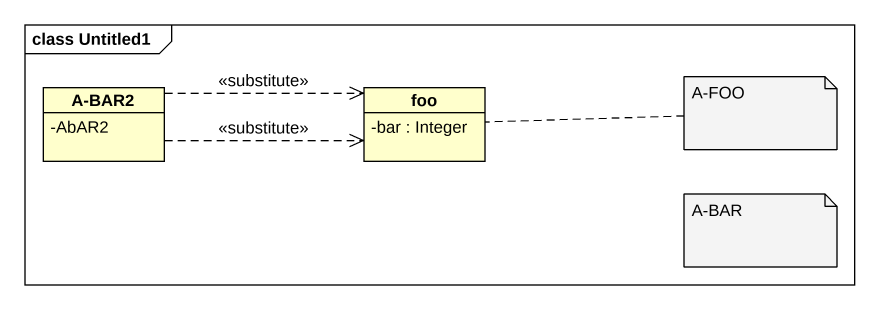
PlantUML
@startuml
mainframe class Untitled1
hide circle
hide empty members
skinparam classAttributeIconSize 0
class "A-BAR2" as A_BAR2 {
  -AbAR2
}
class foo {
  -bar : Integer
}
A_BAR2 .right.> foo : <<substitute>>
A_BAR2 .right.> foo : <<substitute>>
note right of foo : A-FOO
note as N2
  A-BAR
end note
@enduml
